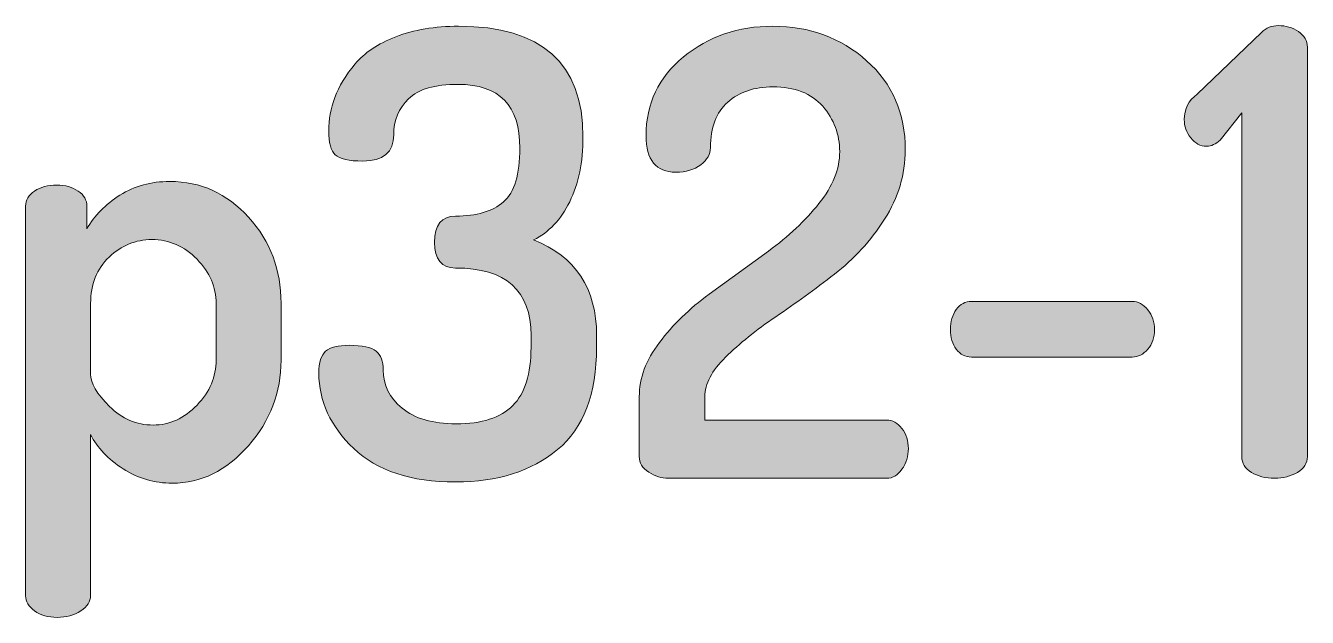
# Model space of a CAD drawing. Header units: inches. Extents: x 407.8 to 484.6, y -319.6 to -305.3.
# Drawn here: x 446.37 to 455.14, y -319.64 to -315.58 of the extents above; entities that cross this region are included whole.
import ezdxf

# ---------------------------------------------------------------- set-up
doc = ezdxf.new("R2010")
doc.units = ezdxf.units.IN
doc.header["$MEASUREMENT"] = 0
doc.layers.add('Layer 1', color=7, linetype='Continuous')

msp = doc.modelspace()

# ---------------------------------------------------------------- hatches: boundary and pattern name
at = {"layer": 'Layer 1', "true_color": 0xffffff}
h = msp.add_hatch(color=7, dxfattribs=at)
h.dxf.hatch_style = 2
edge = h.paths.add_edge_path()
edge.add_spline(control_points=[(448.3768, -317.9637), (448.3768, -317.8903), (448.3923, -317.8404), (448.4233, -317.8135), (448.4543, -317.7866), (448.508, -317.7732), (448.5842, -317.7732), (448.6744, -317.7732), (448.7359, -317.7866), (448.7683, -317.8135), (448.8007, -317.8404), (448.817, -317.8833), (448.817, -317.9425), (448.817, -318.0442), (448.8599, -318.131), (448.9461, -318.203), (449.0322, -318.2748), (449.1557, -318.3108), (449.3166, -318.3108), (449.4914, -318.3108), (449.6206, -318.2693), (449.7038, -318.1859), (449.787, -318.1027), (449.8287, -317.9694), (449.8287, -317.7859), (449.8287, -317.7859), (449.8287, -317.7055), (449.8287, -317.7055), (449.8287, -317.3979), (449.6566, -317.244), (449.3123, -317.244), (449.2163, -317.244), (449.1684, -317.1855), (449.1684, -317.0683), (449.1684, -316.9484), (449.2163, -316.8885), (449.3123, -316.8885), (449.4563, -316.8885), (449.5655, -316.8561), (449.6404, -316.7912), (449.7152, -316.7262), (449.7526, -316.6034), (449.7526, -316.4227), (449.7526, -316.1321), (449.6115, -315.9867), (449.3292, -315.9867), (449.1712, -315.9867), (449.0584, -316.0196), (448.9905, -316.0854), (448.9228, -316.1512), (448.8891, -316.2331), (448.8891, -316.3311), (448.8891, -316.4515), (448.8184, -316.5118), (448.6774, -316.5118), (448.5814, -316.5118), (448.5185, -316.4976), (448.4889, -316.4694), (448.4593, -316.4411), (448.4445, -316.3862), (448.4445, -316.3042), (448.4445, -316.2281), (448.4586, -316.1519), (448.4868, -316.0756), (448.5149, -315.9995), (448.5609, -315.9232), (448.6245, -315.847), (448.6879, -315.7709), (448.781, -315.7089), (448.9039, -315.6608), (449.0265, -315.6128), (449.1698, -315.5888), (449.3335, -315.5888), (449.9007, -315.5888), (450.1844, -315.8414), (450.1844, -316.3466), (450.1844, -316.5183), (450.1541, -316.6661), (450.0933, -316.79), (450.0327, -316.9136), (449.9501, -317.001), (449.8458, -317.0516), (450.1336, -317.1643), (450.2774, -317.3827), (450.2774, -317.7069), (450.2774, -317.7069), (450.2774, -317.7871), (450.2774, -317.7871), (450.2774, -318.1056), (450.1885, -318.3389), (450.0108, -318.4868), (449.833, -318.6348), (449.6001, -318.7087), (449.3123, -318.7087), (449.0076, -318.7087), (448.7754, -318.6326), (448.6159, -318.4801), (448.4565, -318.3279), (448.3768, -318.1556), (448.3768, -317.9637)], knot_values=[0, 0, 0, 0, 1, 1, 1, 2, 2, 2, 3, 3, 3, 4, 4, 4, 5, 5, 5, 6, 6, 6, 7, 7, 7, 8, 8, 8, 9, 9, 9, 10, 10, 10, 11, 11, 11, 12, 12, 12, 13, 13, 13, 14, 14, 14, 15, 15, 15, 16, 16, 16, 17, 17, 17, 18, 18, 18, 19, 19, 19, 20, 20, 20, 21, 21, 21, 22, 22, 22, 23, 23, 23, 24, 24, 24, 25, 25, 25, 26, 26, 26, 27, 27, 27, 28, 28, 28, 29, 29, 29, 30, 30, 30, 31, 31, 31, 32, 32, 32, 33, 33, 33, 33], degree=3, periodic=1)
h = msp.add_hatch(color=7, dxfattribs=at)
h.dxf.hatch_style = 2
edge = h.paths.add_edge_path()
edge.add_spline(control_points=[(450.5696, -318.5354), (450.5696, -318.5354), (450.5696, -318.1253), (450.5696, -318.1253), (450.5696, -317.9985), (450.6156, -317.8745), (450.7077, -317.7532), (450.7997, -317.6321), (450.9132, -317.522), (451.0479, -317.4235), (451.0479, -317.4235), (451.4543, -317.1276), (451.4543, -317.1276), (451.5898, -317.0291), (451.7047, -316.9205), (451.7993, -316.8022), (451.8939, -316.684), (451.9412, -316.5657), (451.9412, -316.4474), (451.9412, -316.329), (451.9023, -316.2255), (451.8248, -316.1368), (451.7471, -316.0481), (451.6336, -316.0036), (451.4839, -316.0036), (451.3569, -316.0036), (451.2539, -316.0388), (451.1749, -316.1089), (451.0958, -316.1788), (451.0564, -316.2825), (451.0564, -316.4198), (451.0564, -316.4646), (451.0345, -316.5039), (450.9907, -316.5374), (450.947, -316.571), (450.8898, -316.5879), (450.8193, -316.5879), (450.6839, -316.5879), (450.6161, -316.5047), (450.6161, -316.3381), (450.6161, -316.118), (450.7015, -315.938), (450.8722, -315.7983), (451.0429, -315.6586), (451.2469, -315.5888), (451.4839, -315.5888), (451.735, -315.5888), (451.949, -315.6676), (452.1254, -315.8248), (452.3016, -315.9821), (452.39, -316.1854), (452.39, -316.4348), (452.39, -316.6038), (452.3426, -316.7622), (452.248, -316.91), (452.1535, -317.058), (452.0392, -317.1834), (451.9052, -317.2861), (451.771, -317.3891), (451.637, -317.4862), (451.503, -317.5777), (451.369, -317.6693), (451.2546, -317.7615), (451.1601, -317.8545), (451.0655, -317.9475), (451.0183, -318.0376), (451.0183, -318.1249), (451.0183, -318.1249), (451.0183, -318.2855), (451.0183, -318.2855), (451.0183, -318.2855), (452.2628, -318.2855), (452.2628, -318.2855), (452.3025, -318.2855), (452.3369, -318.3044), (452.3667, -318.3427), (452.3963, -318.3807), (452.4111, -318.4266), (452.4111, -318.4801), (452.4111, -318.5339), (452.3963, -318.5811), (452.3669, -318.6221), (452.3374, -318.6629), (452.3031, -318.6834), (452.2639, -318.6834), (452.2639, -318.6834), (450.7671, -318.6834), (450.7671, -318.6834), (450.7224, -318.6834), (450.6781, -318.6693), (450.6347, -318.6412), (450.5913, -318.6129), (450.5696, -318.5778), (450.5696, -318.5354)], knot_values=[0, 0, 0, 0, 1, 1, 1, 2, 2, 2, 3, 3, 3, 4, 4, 4, 5, 5, 5, 6, 6, 6, 7, 7, 7, 8, 8, 8, 9, 9, 9, 10, 10, 10, 11, 11, 11, 12, 12, 12, 13, 13, 13, 14, 14, 14, 15, 15, 15, 16, 16, 16, 17, 17, 17, 18, 18, 18, 19, 19, 19, 20, 20, 20, 21, 21, 21, 22, 22, 22, 23, 23, 23, 24, 24, 24, 25, 25, 25, 26, 26, 26, 27, 27, 27, 28, 28, 28, 29, 29, 29, 30, 30, 30, 31, 31, 31, 31], degree=3, periodic=1)
h = msp.add_hatch(color=7, dxfattribs=at)
h.dxf.hatch_style = 2
edge = h.paths.add_edge_path()
edge.add_spline(control_points=[(454.2991, -316.2281), (454.2991, -316.1547), (454.3287, -316.0968), (454.3879, -316.0544), (454.3879, -316.0544), (454.8282, -315.6312), (454.8282, -315.6312), (454.8592, -315.6002), (454.8973, -315.5845), (454.9426, -315.5845), (454.9932, -315.5845), (455.0392, -315.598), (455.0801, -315.6248), (455.1211, -315.6517), (455.1416, -315.6877), (455.1416, -315.7328), (455.1416, -315.7328), (455.1416, -318.5353), (455.1416, -318.5353), (455.1416, -318.5804), (455.1188, -318.6164), (455.0737, -318.6433), (455.0286, -318.67), (454.9764, -318.6834), (454.9171, -318.6834), (454.8551, -318.6834), (454.802, -318.67), (454.7585, -318.6433), (454.7145, -318.6164), (454.6928, -318.5804), (454.6928, -318.5353), (454.6928, -318.5353), (454.6928, -316.1816), (454.6928, -316.1816), (454.6928, -316.1816), (454.5445, -316.3678), (454.5445, -316.3678), (454.5163, -316.396), (454.4853, -316.4101), (454.4515, -316.4101), (454.4091, -316.4101), (454.3731, -316.391), (454.3435, -316.353), (454.3139, -316.3149), (454.2991, -316.2732), (454.2991, -316.2281)], knot_values=[0, 0, 0, 0, 1, 1, 1, 2, 2, 2, 3, 3, 3, 4, 4, 4, 5, 5, 5, 6, 6, 6, 7, 7, 7, 8, 8, 8, 9, 9, 9, 10, 10, 10, 11, 11, 11, 12, 12, 12, 13, 13, 13, 14, 14, 14, 15, 15, 15, 15], degree=3, periodic=1)
h = msp.add_hatch(color=7, dxfattribs=at)
h.dxf.hatch_style = 2
edge = h.paths.add_edge_path()
edge.add_spline(control_points=[(446.3702, -319.4876), (446.3702, -319.4876), (446.3702, -316.8208), (446.3702, -316.8208), (446.3702, -316.7784), (446.3907, -316.7438), (446.4317, -316.7169), (446.4725, -316.6902), (446.5226, -316.6768), (446.5819, -316.6768), (446.6411, -316.6768), (446.6906, -316.6904), (446.73, -316.7174), (446.7695, -316.7447), (446.7893, -316.7796), (446.7893, -316.8223), (446.7893, -316.8223), (446.7893, -316.9765), (446.7893, -316.9765), (446.8401, -316.8852), (446.9155, -316.8082), (447.0158, -316.7455), (447.1159, -316.6828), (447.2295, -316.6515), (447.3565, -316.6515), (447.5682, -316.6515), (447.7482, -316.7333), (447.8963, -316.8969), (448.0445, -317.0606), (448.1186, -317.2568), (448.1186, -317.4854), (448.1186, -317.4854), (448.1186, -317.8748), (448.1186, -317.8748), (448.1186, -318.095), (448.0438, -318.2905), (447.8943, -318.4612), (447.7446, -318.6319), (447.571, -318.7173), (447.3736, -318.7173), (447.2521, -318.7173), (447.14, -318.6844), (447.037, -318.6188), (446.934, -318.5532), (446.8599, -318.4748), (446.8148, -318.3835), (446.8148, -318.3835), (446.8148, -319.4873), (446.8148, -319.4873), (446.8148, -319.5269), (446.792, -319.5615), (446.7471, -319.5913), (446.7018, -319.621), (446.6482, -319.636), (446.5862, -319.636), (446.524, -319.636), (446.4725, -319.6211), (446.4317, -319.5915), (446.3907, -319.5619), (446.3702, -319.5273), (446.3702, -319.4876)], knot_values=[0, 0, 0, 0, 1, 1, 1, 2, 2, 2, 3, 3, 3, 4, 4, 4, 5, 5, 5, 6, 6, 6, 7, 7, 7, 8, 8, 8, 9, 9, 9, 10, 10, 10, 11, 11, 11, 12, 12, 12, 13, 13, 13, 14, 14, 14, 15, 15, 15, 16, 16, 16, 17, 17, 17, 18, 18, 18, 19, 19, 19, 20, 20, 20, 20], degree=3, periodic=1)
edge = h.paths.add_edge_path()
edge.add_spline(control_points=[(446.8148, -317.9703), (446.8148, -318.0319), (446.8577, -318.1056), (446.9438, -318.1911), (447.0299, -318.2765), (447.1293, -318.3192), (447.2423, -318.3192), (447.3551, -318.3192), (447.4554, -318.2738), (447.5429, -318.1826), (447.6302, -318.0915), (447.6741, -317.9885), (447.6741, -317.8736), (447.6741, -317.8736), (447.6741, -317.4867), (447.6741, -317.4867), (447.6741, -317.3746), (447.6302, -317.2737), (447.5429, -317.1839), (447.4554, -317.0942), (447.3524, -317.0494), (447.2339, -317.0494), (447.1238, -317.0494), (447.0265, -317.0893), (446.9417, -317.1691), (446.857, -317.249), (446.8148, -317.355), (446.8148, -317.4867), (446.8148, -317.4867), (446.8148, -317.9703), (446.8148, -317.9703)], knot_values=[0, 0, 0, 0, 1, 1, 1, 2, 2, 2, 3, 3, 3, 4, 4, 4, 5, 5, 5, 6, 6, 6, 7, 7, 7, 8, 8, 8, 9, 9, 9, 10, 10, 10, 10], degree=3, periodic=1)
h = msp.add_hatch(color=7, dxfattribs=at)
h.dxf.hatch_style = 2
edge = h.paths.add_edge_path()
edge.add_spline(control_points=[(452.7391, -317.8001), (452.7122, -317.7644), (452.699, -317.7196), (452.699, -317.6654), (452.699, -317.6111), (452.7122, -317.5655), (452.7391, -317.5284), (452.766, -317.4912), (452.8004, -317.4726), (452.8428, -317.4726), (452.8428, -317.4726), (453.9435, -317.4726), (453.9435, -317.4726), (453.983, -317.4726), (454.0183, -317.4919), (454.0493, -317.5305), (454.0803, -317.5689), (454.096, -317.6139), (454.096, -317.6652), (454.096, -317.7195), (454.0803, -317.7644), (454.0493, -317.8001), (454.0183, -317.8359), (453.983, -317.8536), (453.9435, -317.8536), (453.9435, -317.8536), (452.8428, -317.8536), (452.8428, -317.8536), (452.8004, -317.8536), (452.766, -317.8359), (452.7391, -317.8001)], knot_values=[0, 0, 0, 0, 1, 1, 1, 2, 2, 2, 3, 3, 3, 4, 4, 4, 5, 5, 5, 6, 6, 6, 7, 7, 7, 8, 8, 8, 9, 9, 9, 10, 10, 10, 10], degree=3, periodic=1)

# ---------------------------------------------------------------- linework, layer by layer
at = {"layer": 'Layer 1', "lineweight": 0}
for points, knots in [([(448.3768, -317.9637), (448.3768, -317.8903), (448.3923, -317.8404), (448.4233, -317.8135), (448.4543, -317.7866), (448.508, -317.7732), (448.5842, -317.7732), (448.6744, -317.7732), (448.7359, -317.7866), (448.7683, -317.8135), (448.8007, -317.8404), (448.817, -317.8833), (448.817, -317.9425), (448.817, -318.0442), (448.8599, -318.131), (448.9461, -318.203), (449.0322, -318.2748), (449.1557, -318.3108), (449.3166, -318.3108), (449.4914, -318.3108), (449.6206, -318.2693), (449.7038, -318.1859), (449.787, -318.1027), (449.8287, -317.9694), (449.8287, -317.7859), (449.8287, -317.7859), (449.8287, -317.7055), (449.8287, -317.7055), (449.8287, -317.3979), (449.6566, -317.244), (449.3123, -317.244), (449.2163, -317.244), (449.1684, -317.1855), (449.1684, -317.0683), (449.1684, -316.9484), (449.2163, -316.8885), (449.3123, -316.8885), (449.4563, -316.8885), (449.5655, -316.8561), (449.6404, -316.7912), (449.7152, -316.7262), (449.7526, -316.6034), (449.7526, -316.4227), (449.7526, -316.1321), (449.6115, -315.9867), (449.3292, -315.9867), (449.1712, -315.9867), (449.0584, -316.0196), (448.9905, -316.0854), (448.9228, -316.1512), (448.8891, -316.2331), (448.8891, -316.3311), (448.8891, -316.4515), (448.8184, -316.5118), (448.6774, -316.5118), (448.5814, -316.5118), (448.5185, -316.4976), (448.4889, -316.4694), (448.4593, -316.4411), (448.4445, -316.3862), (448.4445, -316.3042), (448.4445, -316.2281), (448.4586, -316.1519), (448.4868, -316.0756), (448.5149, -315.9995), (448.5609, -315.9232), (448.6245, -315.847), (448.6879, -315.7709), (448.781, -315.7089), (448.9039, -315.6608), (449.0265, -315.6128), (449.1698, -315.5888), (449.3335, -315.5888), (449.9007, -315.5888), (450.1844, -315.8414), (450.1844, -316.3466), (450.1844, -316.5183), (450.1541, -316.6661), (450.0933, -316.79), (450.0327, -316.9136), (449.9501, -317.001), (449.8458, -317.0516), (450.1336, -317.1643), (450.2774, -317.3827), (450.2774, -317.7069), (450.2774, -317.7069), (450.2774, -317.7871), (450.2774, -317.7871), (450.2774, -318.1056), (450.1885, -318.3389), (450.0108, -318.4868), (449.833, -318.6348), (449.6001, -318.7087), (449.3123, -318.7087), (449.0076, -318.7087), (448.7754, -318.6326), (448.6159, -318.4801), (448.4565, -318.3279), (448.3768, -318.1556), (448.3768, -317.9637)], [0, 0, 0, 0, 1, 1, 1, 2, 2, 2, 3, 3, 3, 4, 4, 4, 5, 5, 5, 6, 6, 6, 7, 7, 7, 8, 8, 8, 9, 9, 9, 10, 10, 10, 11, 11, 11, 12, 12, 12, 13, 13, 13, 14, 14, 14, 15, 15, 15, 16, 16, 16, 17, 17, 17, 18, 18, 18, 19, 19, 19, 20, 20, 20, 21, 21, 21, 22, 22, 22, 23, 23, 23, 24, 24, 24, 25, 25, 25, 26, 26, 26, 27, 27, 27, 28, 28, 28, 29, 29, 29, 30, 30, 30, 31, 31, 31, 32, 32, 32, 33, 33, 33, 33]), ([(450.5696, -318.5354), (450.5696, -318.5354), (450.5696, -318.1253), (450.5696, -318.1253), (450.5696, -317.9985), (450.6156, -317.8745), (450.7077, -317.7532), (450.7997, -317.6321), (450.9132, -317.522), (451.0479, -317.4235), (451.0479, -317.4235), (451.4543, -317.1276), (451.4543, -317.1276), (451.5898, -317.0291), (451.7047, -316.9205), (451.7993, -316.8022), (451.8939, -316.684), (451.9412, -316.5657), (451.9412, -316.4474), (451.9412, -316.329), (451.9023, -316.2255), (451.8248, -316.1368), (451.7471, -316.0481), (451.6336, -316.0036), (451.4839, -316.0036), (451.3569, -316.0036), (451.2539, -316.0388), (451.1749, -316.1089), (451.0958, -316.1788), (451.0564, -316.2825), (451.0564, -316.4198), (451.0564, -316.4646), (451.0345, -316.5039), (450.9907, -316.5374), (450.947, -316.571), (450.8898, -316.5879), (450.8193, -316.5879), (450.6839, -316.5879), (450.6161, -316.5047), (450.6161, -316.3381), (450.6161, -316.118), (450.7015, -315.938), (450.8722, -315.7983), (451.0429, -315.6586), (451.2469, -315.5888), (451.4839, -315.5888), (451.735, -315.5888), (451.949, -315.6676), (452.1254, -315.8248), (452.3016, -315.9821), (452.39, -316.1854), (452.39, -316.4348), (452.39, -316.6038), (452.3426, -316.7622), (452.248, -316.91), (452.1535, -317.058), (452.0392, -317.1834), (451.9052, -317.2861), (451.771, -317.3891), (451.637, -317.4862), (451.503, -317.5777), (451.369, -317.6693), (451.2546, -317.7615), (451.1601, -317.8545), (451.0655, -317.9475), (451.0183, -318.0376), (451.0183, -318.1249), (451.0183, -318.1249), (451.0183, -318.2855), (451.0183, -318.2855), (451.0183, -318.2855), (452.2628, -318.2855), (452.2628, -318.2855), (452.3025, -318.2855), (452.3369, -318.3044), (452.3667, -318.3427), (452.3963, -318.3807), (452.4111, -318.4266), (452.4111, -318.4801), (452.4111, -318.5339), (452.3963, -318.5811), (452.3669, -318.6221), (452.3374, -318.6629), (452.3031, -318.6834), (452.2639, -318.6834), (452.2639, -318.6834), (450.7671, -318.6834), (450.7671, -318.6834), (450.7224, -318.6834), (450.6781, -318.6693), (450.6347, -318.6412), (450.5913, -318.6129), (450.5696, -318.5778), (450.5696, -318.5354)], [0, 0, 0, 0, 1, 1, 1, 2, 2, 2, 3, 3, 3, 4, 4, 4, 5, 5, 5, 6, 6, 6, 7, 7, 7, 8, 8, 8, 9, 9, 9, 10, 10, 10, 11, 11, 11, 12, 12, 12, 13, 13, 13, 14, 14, 14, 15, 15, 15, 16, 16, 16, 17, 17, 17, 18, 18, 18, 19, 19, 19, 20, 20, 20, 21, 21, 21, 22, 22, 22, 23, 23, 23, 24, 24, 24, 25, 25, 25, 26, 26, 26, 27, 27, 27, 28, 28, 28, 29, 29, 29, 30, 30, 30, 31, 31, 31, 31]), ([(454.2991, -316.2281), (454.2991, -316.1547), (454.3287, -316.0968), (454.3879, -316.0544), (454.3879, -316.0544), (454.8282, -315.6312), (454.8282, -315.6312), (454.8592, -315.6002), (454.8973, -315.5845), (454.9426, -315.5845), (454.9932, -315.5845), (455.0392, -315.598), (455.0801, -315.6248), (455.1211, -315.6517), (455.1416, -315.6877), (455.1416, -315.7328), (455.1416, -315.7328), (455.1416, -318.5353), (455.1416, -318.5353), (455.1416, -318.5804), (455.1188, -318.6164), (455.0737, -318.6433), (455.0286, -318.67), (454.9764, -318.6834), (454.9171, -318.6834), (454.8551, -318.6834), (454.802, -318.67), (454.7585, -318.6433), (454.7145, -318.6164), (454.6928, -318.5804), (454.6928, -318.5353), (454.6928, -318.5353), (454.6928, -316.1816), (454.6928, -316.1816), (454.6928, -316.1816), (454.5445, -316.3678), (454.5445, -316.3678), (454.5163, -316.396), (454.4853, -316.4101), (454.4515, -316.4101), (454.4091, -316.4101), (454.3731, -316.391), (454.3435, -316.353), (454.3139, -316.3149), (454.2991, -316.2732), (454.2991, -316.2281)], [0, 0, 0, 0, 1, 1, 1, 2, 2, 2, 3, 3, 3, 4, 4, 4, 5, 5, 5, 6, 6, 6, 7, 7, 7, 8, 8, 8, 9, 9, 9, 10, 10, 10, 11, 11, 11, 12, 12, 12, 13, 13, 13, 14, 14, 14, 15, 15, 15, 15]), ([(446.3702, -319.4876), (446.3702, -319.4876), (446.3702, -316.8208), (446.3702, -316.8208), (446.3702, -316.7784), (446.3907, -316.7438), (446.4317, -316.7169), (446.4725, -316.6902), (446.5226, -316.6768), (446.5819, -316.6768), (446.6411, -316.6768), (446.6906, -316.6904), (446.73, -316.7174), (446.7695, -316.7447), (446.7893, -316.7796), (446.7893, -316.8223), (446.7893, -316.8223), (446.7893, -316.9765), (446.7893, -316.9765), (446.8401, -316.8852), (446.9155, -316.8082), (447.0158, -316.7455), (447.1159, -316.6828), (447.2295, -316.6515), (447.3565, -316.6515), (447.5682, -316.6515), (447.7482, -316.7333), (447.8963, -316.8969), (448.0445, -317.0606), (448.1186, -317.2568), (448.1186, -317.4854), (448.1186, -317.4854), (448.1186, -317.8748), (448.1186, -317.8748), (448.1186, -318.095), (448.0438, -318.2905), (447.8943, -318.4612), (447.7446, -318.6319), (447.571, -318.7173), (447.3736, -318.7173), (447.2521, -318.7173), (447.14, -318.6844), (447.037, -318.6188), (446.934, -318.5532), (446.8599, -318.4748), (446.8148, -318.3835), (446.8148, -318.3835), (446.8148, -319.4873), (446.8148, -319.4873), (446.8148, -319.5269), (446.792, -319.5615), (446.7471, -319.5913), (446.7018, -319.621), (446.6482, -319.636), (446.5862, -319.636), (446.524, -319.636), (446.4725, -319.6211), (446.4317, -319.5915), (446.3907, -319.5619), (446.3702, -319.5273), (446.3702, -319.4876)], [0, 0, 0, 0, 1, 1, 1, 2, 2, 2, 3, 3, 3, 4, 4, 4, 5, 5, 5, 6, 6, 6, 7, 7, 7, 8, 8, 8, 9, 9, 9, 10, 10, 10, 11, 11, 11, 12, 12, 12, 13, 13, 13, 14, 14, 14, 15, 15, 15, 16, 16, 16, 17, 17, 17, 18, 18, 18, 19, 19, 19, 20, 20, 20, 20]), ([(446.8148, -317.9703), (446.8148, -318.0319), (446.8577, -318.1056), (446.9438, -318.1911), (447.0299, -318.2765), (447.1293, -318.3192), (447.2423, -318.3192), (447.3551, -318.3192), (447.4554, -318.2738), (447.5429, -318.1826), (447.6302, -318.0915), (447.6741, -317.9885), (447.6741, -317.8736), (447.6741, -317.8736), (447.6741, -317.4867), (447.6741, -317.4867), (447.6741, -317.3746), (447.6302, -317.2737), (447.5429, -317.1839), (447.4554, -317.0942), (447.3524, -317.0494), (447.2339, -317.0494), (447.1238, -317.0494), (447.0265, -317.0893), (446.9417, -317.1691), (446.857, -317.249), (446.8148, -317.355), (446.8148, -317.4867), (446.8148, -317.4867), (446.8148, -317.9703), (446.8148, -317.9703)], [0, 0, 0, 0, 1, 1, 1, 2, 2, 2, 3, 3, 3, 4, 4, 4, 5, 5, 5, 6, 6, 6, 7, 7, 7, 8, 8, 8, 9, 9, 9, 10, 10, 10, 10]), ([(452.7391, -317.8001), (452.7122, -317.7644), (452.699, -317.7196), (452.699, -317.6654), (452.699, -317.6111), (452.7122, -317.5655), (452.7391, -317.5284), (452.766, -317.4912), (452.8004, -317.4726), (452.8428, -317.4726), (452.8428, -317.4726), (453.9435, -317.4726), (453.9435, -317.4726), (453.983, -317.4726), (454.0183, -317.4919), (454.0493, -317.5305), (454.0803, -317.5689), (454.096, -317.6139), (454.096, -317.6652), (454.096, -317.7195), (454.0803, -317.7644), (454.0493, -317.8001), (454.0183, -317.8359), (453.983, -317.8536), (453.9435, -317.8536), (453.9435, -317.8536), (452.8428, -317.8536), (452.8428, -317.8536), (452.8004, -317.8536), (452.766, -317.8359), (452.7391, -317.8001)], [0, 0, 0, 0, 1, 1, 1, 2, 2, 2, 3, 3, 3, 4, 4, 4, 5, 5, 5, 6, 6, 6, 7, 7, 7, 8, 8, 8, 9, 9, 9, 10, 10, 10, 10])]:
    msp.add_open_spline(points, degree=3, knots=knots, dxfattribs=at)

doc.saveas('drawing.dxf')
